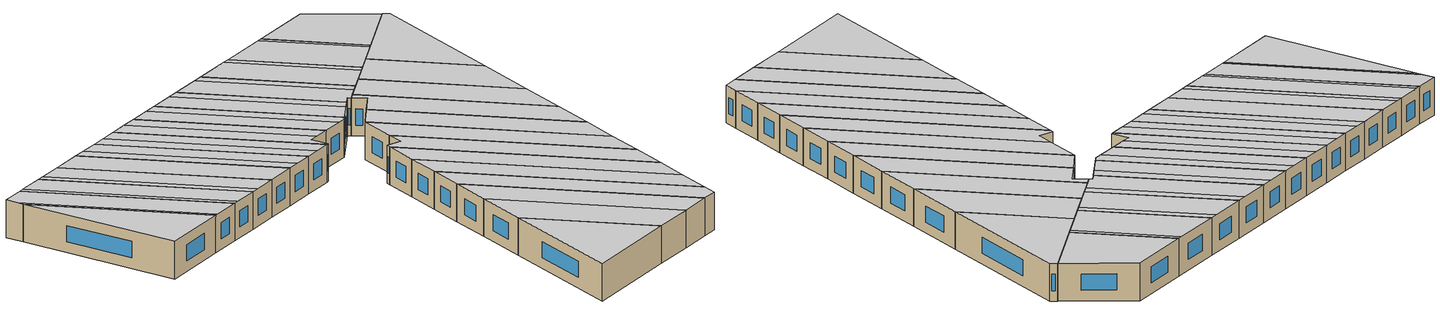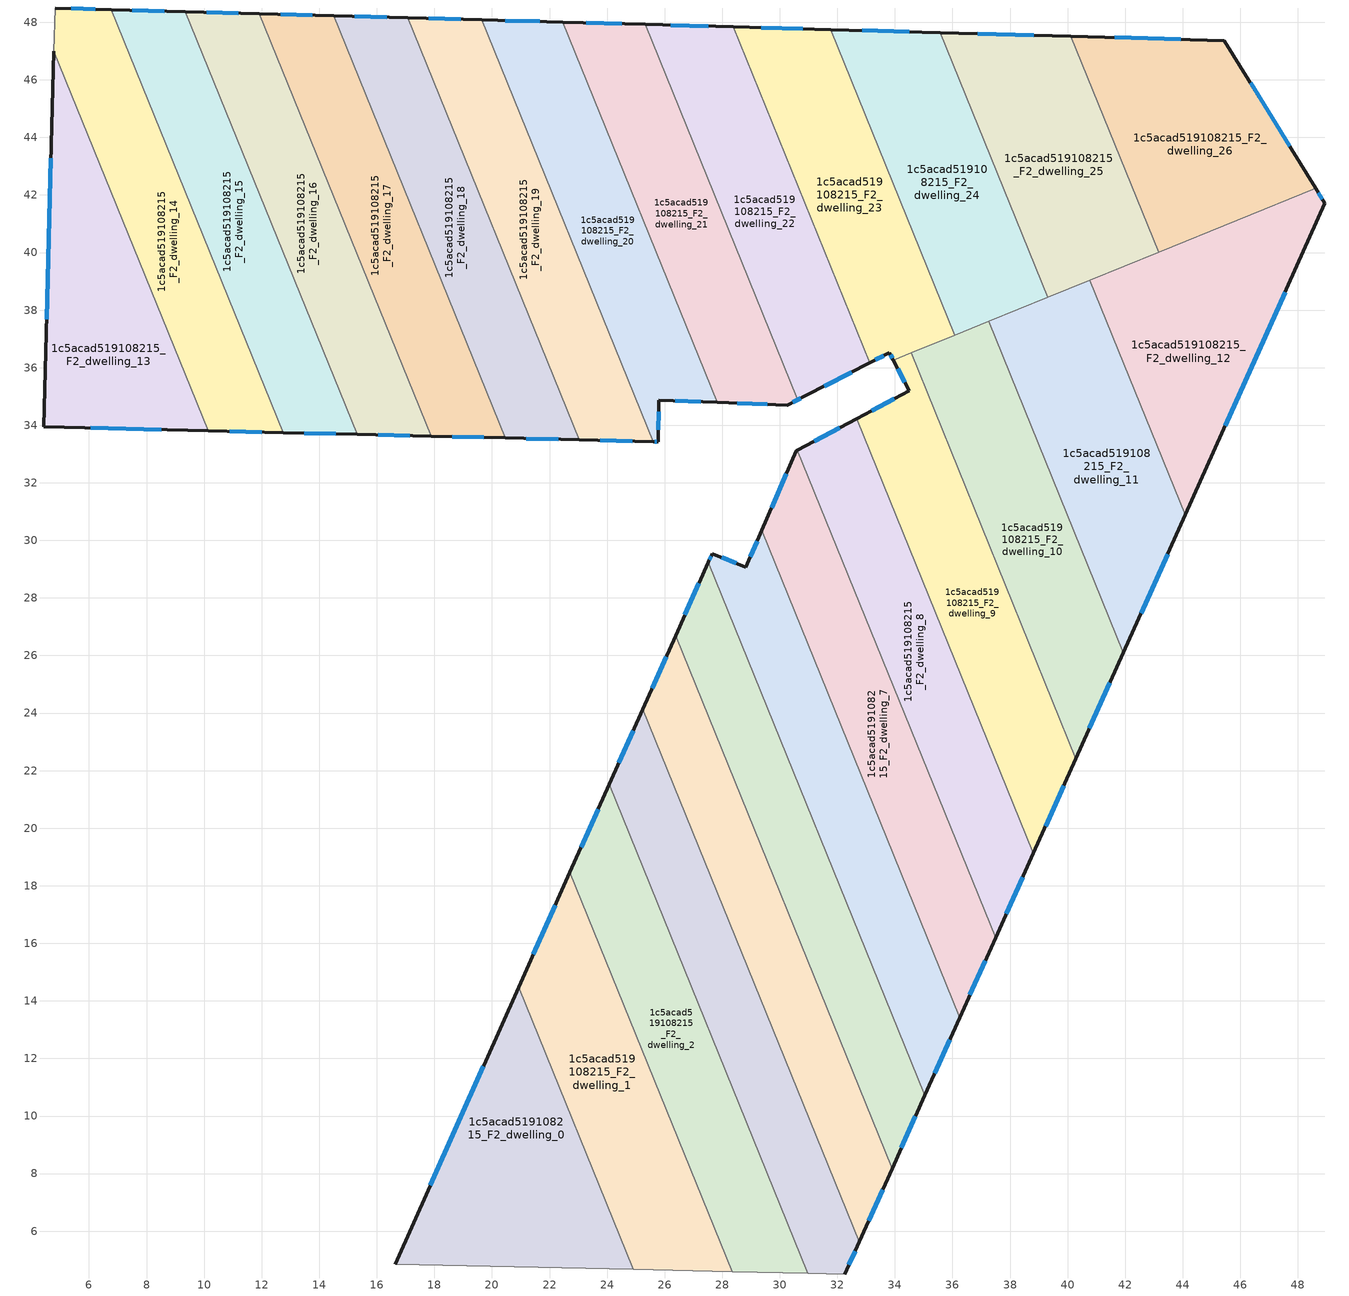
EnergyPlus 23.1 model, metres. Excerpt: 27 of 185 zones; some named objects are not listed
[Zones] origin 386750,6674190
1c5acad519108215_F2_dwelling_0
 floor to 1c5acad519108215_F1_dwelling_0 (EU_floor_Construction): 20.93,14.48 24.91,4.67 16.63,4.85 z6
 wall outside (EU_wall_Construction): 20.93,14.48 16.63,4.85 z6:9
 wall adiabatic (EU_wall_Construction): 16.63,4.85 24.91,4.67 z6:9
 wall to 1c5acad519108215_F2_dwelling_1 (EU_wall_Construction): 24.91,4.67 20.93,14.48 z6:9
 window (EU_Window_Construction): 19.7,11.72 17.86,7.6 z6.86:8.14
 ceiling to 1c5acad519108215_F3_dwelling_0 (EU_floor_Construction): 24.91,4.67 20.93,14.48 16.63,4.85 z9
1c5acad519108215_F2_dwelling_1
 floor to 1c5acad519108215_F1_dwelling_1 (EU_floor_Construction): 22.71,18.46 28.34,4.59 24.91,4.67 20.93,14.48 z6
 wall outside (EU_wall_Construction): 22.71,18.46 20.93,14.48 z6:9
 wall to 1c5acad519108215_F2_dwelling_2 (EU_wall_Construction): 28.34,4.59 22.71,18.46 z6:9
 wall adiabatic (EU_wall_Construction): 24.91,4.67 28.34,4.59 z6:9
 window (EU_Window_Construction): 22.2,17.33 21.44,15.62 z6.86:8.14
 ceiling to 1c5acad519108215_F3_dwelling_1 (EU_floor_Construction): 28.34,4.59 22.71,18.46 20.93,14.48 24.91,4.67 z9
1c5acad519108215_F2_dwelling_10
 floor to 1c5acad519108215_F1_dwelling_10 (EU_floor_Construction): 37.26,37.61 41.94,26.1 40.29,22.42 34.56,36.51 z6
 wall outside (EU_wall_Construction): 40.29,22.42 41.94,26.1 z6:9
 wall to 1c5acad519108215_F2_dwelling_9 (EU_wall_Construction): 34.56,36.51 40.29,22.42 z6:9
 wall to 1c5acad519108215_F2_dwelling_11 (EU_wall_Construction): 41.94,26.1 37.26,37.61 z6:9
 wall to 1c5acad519108215_F2_dwelling_23 (EU_wall_Construction): 36.08,37.13 34.56,36.51 z6:9
 wall to 1c5acad519108215_F2_dwelling_24 (EU_wall_Construction): 37.26,37.61 36.08,37.13 z6:9
 window (EU_Window_Construction): 40.76,23.47 41.47,25.05 z6.86:8.14
 ceiling to 1c5acad519108215_F3_dwelling_10 (EU_floor_Construction): 40.29,22.42 41.94,26.1 37.26,37.61 34.56,36.51 z9
1c5acad519108215_F2_dwelling_11
 floor to 1c5acad519108215_F1_dwelling_11 (EU_floor_Construction): 40.78,39.04 44.09,30.88 41.94,26.1 37.26,37.61 z6
 wall outside (EU_wall_Construction): 41.94,26.1 44.09,30.88 z6:9
 wall to 1c5acad519108215_F2_dwelling_12 (EU_wall_Construction): 44.09,30.88 40.78,39.04 z6:9
 wall to 1c5acad519108215_F2_dwelling_24 (EU_wall_Construction): 39.32,38.45 37.26,37.61 z6:9
 wall to 1c5acad519108215_F2_dwelling_25 (EU_wall_Construction): 40.78,39.04 39.32,38.45 z6:9
 window (EU_Window_Construction): 42.55,27.46 43.47,29.52 z6.86:8.14
 ceiling to 1c5acad519108215_F3_dwelling_11 (EU_floor_Construction): 41.94,26.1 44.09,30.88 40.78,39.04 37.26,37.61 z9
1c5acad519108215_F2_dwelling_12
 floor to 1c5acad519108215_F1_dwelling_12 (EU_floor_Construction): 48.62,42.23 48.94,41.71 44.09,30.88 40.78,39.04 z6
 wall outside (EU_wall_Construction): 44.09,30.88 48.94,41.71 48.62,42.23 z6:9
 wall to 1c5acad519108215_F2_dwelling_26 (EU_wall_Construction): 48.62,42.23 43.16,40.01 z6:9
 wall to 1c5acad519108215_F2_dwelling_25 (EU_wall_Construction): 43.16,40.01 40.77,39.04 z6:9
 window (EU_Window_Construction): 48.85,41.86 48.71,42.08 / 45.47,33.98 47.55,38.62 z6.86:8.14
 ceiling to 1c5acad519108215_F3_dwelling_12 (EU_floor_Construction): 44.09,30.88 48.94,41.71 48.62,42.23 40.78,39.04 z9
1c5acad519108215_F2_dwelling_13
 floor to 1c5acad519108215_F1_dwelling_13 (EU_floor_Construction): 4.78,47 10.14,33.81 4.42,33.95 z6
 wall outside (EU_wall_Construction): 4.78,47 4.42,33.95 10.14,33.81 z6:9
 wall to 1c5acad519108215_F2_dwelling_14 (EU_wall_Construction): 10.14,33.81 4.78,47 z6:9
 window (EU_Window_Construction): 6.06,33.91 8.51,33.85 / 4.68,43.27 4.52,37.68 z6.86:8.14
 ceiling to 1c5acad519108215_F3_dwelling_13 (EU_floor_Construction): 10.14,33.81 4.78,47 4.42,33.95 z9
1c5acad519108215_F2_dwelling_14
 floor to 1c5acad519108215_F1_dwelling_14 (EU_floor_Construction): 6.78,48.44 12.74,33.75 10.14,33.81 4.78,47 4.83,48.5 z6
 wall outside (EU_wall_Construction): 6.78,48.44 4.83,48.5 / 10.14,33.81 12.74,33.75 z6:9
 wall to 1c5acad519108215_F2_dwelling_15 (EU_wall_Construction): 12.74,33.75 6.78,48.44 z6:9
 wall adiabatic (EU_wall_Construction): 4.83,48.5 4.78,47 z6:9
 window (EU_Window_Construction): 6.22,48.46 5.38,48.48 / 10.89,33.79 12,33.76 z6.86:8.14
 ceiling to 1c5acad519108215_F3_dwelling_14 (EU_floor_Construction): 12.74,33.75 6.78,48.44 4.83,48.5 4.8,47.49 10.36,33.8 z9
 ceiling to 1c5acad519108215_F3_dwelling_13 (EU_floor_Construction): 10.36,33.8 4.8,47.49 4.78,47 10.14,33.81 z9
1c5acad519108215_F2_dwelling_15
 floor to 1c5acad519108215_F1_dwelling_15 (EU_floor_Construction): 9.35,48.37 15.31,33.68 12.74,33.75 6.78,48.44 z6
 wall outside (EU_wall_Construction): 12.74,33.75 15.31,33.68 / 9.35,48.37 6.78,48.44 z6:9
 wall to 1c5acad519108215_F2_dwelling_16 (EU_wall_Construction): 15.31,33.68 9.35,48.37 z6:9
 window (EU_Window_Construction): 13.48,33.73 14.58,33.7 / 8.61,48.39 7.51,48.42 z6.86:8.14
 ceiling adiabatic (EU_roof_Construction): 15.31,33.68 9.35,48.37 7.17,48.43 13.14,33.74 z9
 ceiling to 1c5acad519108215_F3_dwelling_14 (EU_floor_Construction): 13.14,33.74 7.17,48.43 6.78,48.44 12.74,33.75 z9
1c5acad519108215_F2_dwelling_16
 floor to 1c5acad519108215_F1_dwelling_16 (EU_floor_Construction): 11.92,48.3 17.89,33.62 15.31,33.68 9.35,48.37 z6
 wall outside (EU_wall_Construction): 15.31,33.68 17.89,33.62 / 11.92,48.3 9.35,48.37 z6:9
 wall to 1c5acad519108215_F2_dwelling_17 (EU_wall_Construction): 17.89,33.62 11.92,48.3 z6:9
 window (EU_Window_Construction): 16.05,33.66 17.15,33.64 / 11.19,48.32 10.08,48.35 z6.86:8.14
 ceiling adiabatic (EU_roof_Construction): 17.89,33.62 11.92,48.3 9.94,48.35 15.91,33.67 z9
 ceiling to 1c5acad519108215_F3_dwelling_15 (EU_floor_Construction): 15.91,33.67 9.94,48.35 9.35,48.37 15.31,33.68 z9
1c5acad519108215_F2_dwelling_17
 floor to 1c5acad519108215_F1_dwelling_17 (EU_floor_Construction): 14.5,48.23 20.46,33.56 17.89,33.62 11.92,48.3 z6
 wall outside (EU_wall_Construction): 17.89,33.62 20.46,33.56 / 14.5,48.23 11.92,48.3 z6:9
 wall to 1c5acad519108215_F2_dwelling_18 (EU_wall_Construction): 20.46,33.56 14.5,48.23 z6:9
 window (EU_Window_Construction): 18.62,33.6 19.72,33.58 / 13.76,48.25 12.66,48.28 z6.86:8.14
 ceiling adiabatic (EU_roof_Construction): 20.46,33.56 14.5,48.23 11.92,48.3 17.89,33.62 z9
1c5acad519108215_F2_dwelling_18
 floor to 1c5acad519108215_F1_dwelling_18 (EU_floor_Construction): 17.08,48.16 23.03,33.49 20.46,33.56 14.5,48.23 z6
 wall outside (EU_wall_Construction): 20.46,33.56 23.03,33.49 / 17.08,48.16 14.5,48.23 z6:9
 wall to 1c5acad519108215_F2_dwelling_19 (EU_wall_Construction): 23.03,33.49 17.08,48.16 z6:9
 window (EU_Window_Construction): 21.19,33.54 22.3,33.51 / 16.34,48.18 15.23,48.21 z6.86:8.14
 ceiling to 1c5acad519108215_F3_dwelling_18 (EU_floor_Construction): 23.03,33.49 17.08,48.15 15.49,48.2 21.45,33.53 z9
 ceiling to 1c5acad519108215_F3_dwelling_17 (EU_floor_Construction): 21.45,33.53 15.49,48.2 14.5,48.23 20.46,33.56 z9
1c5acad519108215_F2_dwelling_19
 floor to 1c5acad519108215_F1_dwelling_19 (EU_floor_Construction): 19.65,48.08 25.61,33.43 23.03,33.49 17.08,48.16 z6
 wall outside (EU_wall_Construction): 23.03,33.49 25.61,33.43 / 19.65,48.08 17.08,48.16 z6:9
 wall to 1c5acad519108215_F2_dwelling_20 (EU_wall_Construction): 25.61,33.43 19.65,48.08 z6:9
 window (EU_Window_Construction): 23.77,33.48 24.87,33.45 / 18.92,48.1 17.81,48.13 z6.86:8.14
 ceiling to 1c5acad519108215_F3_dwelling_19 (EU_floor_Construction): 25.61,33.43 19.65,48.08 18.27,48.12 24.22,33.46 z9
 ceiling to 1c5acad519108215_F3_dwelling_18 (EU_floor_Construction): 24.22,33.46 18.27,48.12 17.08,48.15 23.03,33.49 z9
1c5acad519108215_F2_dwelling_2
 floor to 1c5acad519108215_F1_dwelling_2 (EU_floor_Construction): 24.08,21.53 30.98,4.54 28.34,4.59 22.71,18.46 z6
 wall outside (EU_wall_Construction): 24.08,21.53 22.71,18.46 z6:9
 wall to 1c5acad519108215_F2_dwelling_3 (EU_wall_Construction): 30.98,4.54 24.08,21.53 z6:9
 wall adiabatic (EU_wall_Construction): 28.34,4.59 30.98,4.54 z6:9
 window (EU_Window_Construction): 23.69,20.65 23.1,19.34 z6.86:8.14
 ceiling to 1c5acad519108215_F3_dwelling_2 (EU_floor_Construction): 30.98,4.54 24.08,21.53 22.71,18.46 28.34,4.59 z9
1c5acad519108215_F2_dwelling_20
 floor to 1c5acad519108215_F1_dwelling_20 (EU_floor_Construction): 22.47,48 27.83,34.79 25.79,34.88 25.78,33.43 25.61,33.43 19.65,48.08 z6
 wall outside (EU_wall_Construction): 22.47,48 19.65,48.08 / 25.61,33.43 25.78,33.43 25.79,34.88 27.83,34.79 z6:9
 wall to 1c5acad519108215_F2_dwelling_21 (EU_wall_Construction): 27.83,34.79 22.47,48 z6:9
 window (EU_Window_Construction): 21.66,48.03 20.46,48.06 / 26.37,34.85 27.25,34.82 / 25.78,33.84 25.79,34.46 / 25.65,33.43 25.73,33.43 z6.86:8.14
 ceiling to 1c5acad519108215_F3_dwelling_19 (EU_floor_Construction): 25.78,33.43 25.79,34.88 26.5,34.85 21.15,48.04 19.65,48.08 25.61,33.43 z9
 ceiling to 1c5acad519108215_F3_dwelling_20 (EU_floor_Construction): 27.83,34.8 22.47,48 21.15,48.04 26.5,34.85 z9
1c5acad519108215_F2_dwelling_21
 floor to 1c5acad519108215_F1_dwelling_21 (EU_floor_Construction): 25.33,47.93 30.62,34.91 30.92,35.03 30.27,34.7 27.83,34.79 22.47,48 z6
 wall outside (EU_wall_Construction): 25.33,47.93 22.47,48 / 27.83,34.79 30.27,34.7 30.92,35.03 z6:9
 wall to 1c5acad519108215_F2_dwelling_22 (EU_wall_Construction): 30.92,35.03 30.62,34.91 25.33,47.93 z6:9
 window (EU_Window_Construction): 24.51,47.95 23.28,47.98 / 30.45,34.8 30.73,34.94 / 28.53,34.77 29.57,34.73 z6.86:8.14
 ceiling to 1c5acad519108215_F3_dwelling_21 (EU_floor_Construction): 30.91,35.03 30.62,34.91 25.33,47.93 24.23,47.96 29.6,34.73 30.27,34.7 z9
 ceiling to 1c5acad519108215_F3_dwelling_20 (EU_floor_Construction): 29.6,34.73 24.23,47.96 22.47,48 27.83,34.8 z9
1c5acad519108215_F2_dwelling_22
 floor to 1c5acad519108215_F1_dwelling_22 (EU_floor_Construction): 28.39,47.84 33.13,36.17 30.92,35.03 30.62,34.91 25.33,47.93 z6
 wall outside (EU_wall_Construction): 28.39,47.84 25.33,47.93 / 30.92,35.03 33.13,36.17 z6:9
 wall to 1c5acad519108215_F2_dwelling_23 (EU_wall_Construction): 33.13,36.17 28.39,47.84 z6:9
 window (EU_Window_Construction): 27.52,47.87 26.2,47.9 / 31.55,35.36 32.5,35.84 z6.86:8.14
 ceiling to 1c5acad519108215_F3_dwelling_22 (EU_floor_Construction): 33.13,36.17 28.39,47.84 27.41,47.87 32.33,35.76 z9
 ceiling adiabatic (EU_roof_Construction): 32.33,35.76 27.41,47.87 25.33,47.93 30.62,34.91 30.92,35.03 33.13,36.17 z9
1c5acad519108215_F2_dwelling_23
 floor to 1c5acad519108215_F1_dwelling_23 (EU_floor_Construction): 31.77,47.75 36.08,37.13 33.94,36.26 33.81,36.52 33.13,36.17 28.39,47.84 z6
 wall outside (EU_wall_Construction): 33.13,36.17 33.81,36.52 33.94,36.26 / 31.77,47.75 28.39,47.84 z6:9
 wall to 1c5acad519108215_F2_dwelling_24 (EU_wall_Construction): 36.08,37.13 31.77,47.75 z6:9
 wall to 1c5acad519108215_F2_dwelling_9 (EU_wall_Construction): 33.94,36.26 34.56,36.51 z6:9
 window (EU_Window_Construction): 33.85,36.44 33.91,36.34 / 33.32,36.27 33.62,36.42 / 30.8,47.77 29.35,47.81 z6.86:8.14
 ceiling to 1c5acad519108215_F3_dwelling_23 (EU_floor_Construction): 36.08,37.13 31.77,47.75 30.96,47.77 35.39,36.85 z9
 ceiling to 1c5acad519108215_F3_dwelling_22 (EU_floor_Construction): 35.39,36.85 30.96,47.77 28.39,47.84 33.13,36.17 33.81,36.52 33.94,36.26 z9
1c5acad519108215_F2_dwelling_24
 floor to 1c5acad519108215_F1_dwelling_24 (EU_floor_Construction): 35.58,47.64 39.32,38.45 36.08,37.13 31.77,47.75 z6
 wall outside (EU_wall_Construction): 35.58,47.64 31.77,47.75 z6:9
 wall to 1c5acad519108215_F2_dwelling_25 (EU_wall_Construction): 39.32,38.45 35.58,47.64 z6:9
 window (EU_Window_Construction): 34.49,47.67 32.86,47.72 z6.86:8.14
 ceiling to 1c5acad519108215_F3_dwelling_23 (EU_floor_Construction): 38.79,38.23 34.96,47.66 31.77,47.75 36.08,37.13 z9
 ceiling to 1c5acad519108215_F3_dwelling_24 (EU_floor_Construction): 39.32,38.45 35.58,47.64 34.96,47.66 38.79,38.23 z9
1c5acad519108215_F2_dwelling_25
 floor to 1c5acad519108215_F1_dwelling_25 (EU_floor_Construction): 40.11,47.51 43.16,40.01 39.32,38.45 35.58,47.64 z6
 wall outside (EU_wall_Construction): 40.11,47.51 35.58,47.64 z6:9
 wall to 1c5acad519108215_F2_dwelling_26 (EU_wall_Construction): 43.16,40.01 40.11,47.51 z6:9
 window (EU_Window_Construction): 38.82,47.55 36.88,47.6 z6.86:8.14
 ceiling to 1c5acad519108215_F3_dwelling_24 (EU_floor_Construction): 42.83,39.88 39.73,47.52 35.58,47.64 39.32,38.45 z9
 ceiling to 1c5acad519108215_F3_dwelling_25 (EU_floor_Construction): 43.16,40.01 40.11,47.51 39.73,47.52 42.84,39.88 z9
1c5acad519108215_F2_dwelling_26
 floor to 1c5acad519108215_F1_dwelling_26 (EU_floor_Construction): 45.45,47.37 48.62,42.23 43.16,40.01 40.11,47.51 z6
 wall outside (EU_wall_Construction): 48.62,42.23 45.45,47.37 40.11,47.51 z6:9
 window (EU_Window_Construction): 43.92,47.41 41.64,47.47 / 47.72,43.7 46.36,45.9 z6.86:8.14
 ceiling to 1c5acad519108215_F3_dwelling_25 (EU_floor_Construction): 48.62,42.23 45.45,47.37 40.11,47.51 43.16,40.01 z9
1c5acad519108215_F2_dwelling_3
 floor to 1c5acad519108215_F1_dwelling_3 (EU_floor_Construction): 25.24,24.14 32.76,5.63 32.26,4.51 30.98,4.54 24.08,21.53 z6
 wall outside (EU_wall_Construction): 25.24,24.14 24.08,21.53 / 32.26,4.51 32.76,5.63 z6:9
 wall to 1c5acad519108215_F2_dwelling_4 (EU_wall_Construction): 32.76,5.63 25.24,24.14 z6:9
 wall adiabatic (EU_wall_Construction): 30.98,4.54 32.26,4.51 z6:9
 window (EU_Window_Construction): 24.91,23.39 24.41,22.27 / 32.4,4.83 32.62,5.31 z6.86:8.14
 ceiling to 1c5acad519108215_F3_dwelling_3 (EU_floor_Construction): 32.26,4.51 32.76,5.63 25.24,24.14 24.08,21.53 30.98,4.54 z9
1c5acad519108215_F2_dwelling_4
 floor to 1c5acad519108215_F1_dwelling_4 (EU_floor_Construction): 26.38,26.69 33.9,8.17 32.76,5.63 25.24,24.14 z6
 wall outside (EU_wall_Construction): 32.76,5.63 33.9,8.17 / 26.38,26.69 25.24,24.14 z6:9
 wall to 1c5acad519108215_F2_dwelling_5 (EU_wall_Construction): 33.9,8.17 26.38,26.69 z6:9
 window (EU_Window_Construction): 33.09,6.36 33.57,7.45 / 26.05,25.96 25.57,24.87 z6.86:8.14
 ceiling to 1c5acad519108215_F3_dwelling_4 (EU_floor_Construction): 32.76,5.63 33.9,8.17 26.38,26.69 25.24,24.14 z9
1c5acad519108215_F2_dwelling_5
 floor to 1c5acad519108215_F1_dwelling_5 (EU_floor_Construction): 27.52,29.24 35.04,10.71 33.9,8.17 26.38,26.69 z6
 wall outside (EU_wall_Construction): 33.9,8.17 35.04,10.71 / 27.52,29.24 26.38,26.69 z6:9
 wall to 1c5acad519108215_F2_dwelling_6 (EU_wall_Construction): 35.04,10.71 27.52,29.24 z6:9
 window (EU_Window_Construction): 34.23,8.9 34.72,9.99 / 27.19,28.51 26.7,27.42 z6.86:8.14
 ceiling to 1c5acad519108215_F3_dwelling_5 (EU_floor_Construction): 33.9,8.17 35.04,10.71 27.52,29.24 26.38,26.69 z9
1c5acad519108215_F2_dwelling_6
 floor to 1c5acad519108215_F1_dwelling_6 (EU_floor_Construction): 29.38,30.34 36.25,13.42 35.04,10.71 27.52,29.24 27.65,29.54 28.82,29.06 z6
 wall outside (EU_wall_Construction): 35.04,10.71 36.25,13.42 / 29.38,30.34 28.82,29.06 27.65,29.54 27.52,29.24 z6:9
 wall to 1c5acad519108215_F2_dwelling_7 (EU_wall_Construction): 36.25,13.42 29.38,30.34 z6:9
 window (EU_Window_Construction): 35.39,11.49 35.91,12.64 / 27.61,29.46 27.56,29.33 / 28.49,29.2 27.99,29.4 / 29.22,29.98 28.98,29.43 z6.86:8.14
 ceiling to 1c5acad519108215_F3_dwelling_6 (EU_floor_Construction): 35.04,10.71 36.25,13.42 29.38,30.34 28.82,29.06 27.65,29.54 27.52,29.24 z9
1c5acad519108215_F2_dwelling_7
 floor to 1c5acad519108215_F1_dwelling_7 (EU_floor_Construction): 30.61,33.14 37.5,16.19 36.25,13.42 29.38,30.34 30.57,33.11 z6
 wall outside (EU_wall_Construction): 36.25,13.42 37.5,16.19 / 30.61,33.14 30.57,33.11 29.38,30.34 z6:9
 wall to 1c5acad519108215_F2_dwelling_8 (EU_wall_Construction): 37.5,16.19 30.61,33.14 z6:9
 window (EU_Window_Construction): 36.61,14.21 37.14,15.4 / 30.23,32.32 29.72,31.14 z6.86:8.14
 ceiling to 1c5acad519108215_F3_dwelling_7 (EU_floor_Construction): 36.25,13.42 37.5,16.19 30.61,33.14 30.57,33.11 29.38,30.34 z9
1c5acad519108215_F2_dwelling_8
 floor to 1c5acad519108215_F1_dwelling_8 (EU_floor_Construction): 32.68,34.23 38.82,19.13 37.5,16.19 30.61,33.14 z6
 wall outside (EU_wall_Construction): 32.68,34.23 30.61,33.14 / 37.5,16.19 38.82,19.13 z6:9
 wall to 1c5acad519108215_F2_dwelling_9 (EU_wall_Construction): 38.82,19.13 32.68,34.23 z6:9
 window (EU_Window_Construction): 32.09,33.92 31.21,33.45 / 37.87,17.03 38.44,18.29 z6.86:8.14
 ceiling to 1c5acad519108215_F3_dwelling_8 (EU_floor_Construction): 37.5,16.19 38.82,19.13 32.68,34.23 30.61,33.14 z9
1c5acad519108215_F2_dwelling_9
 floor to 1c5acad519108215_F1_dwelling_9 (EU_floor_Construction): 34.56,36.51 40.29,22.42 38.82,19.13 32.68,34.23 34.5,35.19 33.94,36.26 z6
 wall outside (EU_wall_Construction): 38.82,19.13 40.29,22.42 / 33.94,36.26 34.5,35.19 32.68,34.23 z6:9
 window (EU_Window_Construction): 39.24,20.07 39.87,21.48 / 33.98,34.92 33.2,34.51 / 34.1,35.96 34.34,35.5 z6.86:8.14
 ceiling to 1c5acad519108215_F3_dwelling_9 (EU_floor_Construction): 38.82,19.13 40.29,22.42 34.56,36.51 33.94,36.26 34.5,35.19 32.68,34.23 z9
[Building]
EU S2 Campaign: North Axis=0; Terrain=City; Solar Distribution=FullExterior
[Site:Location]
Helsinki-Vantaa.AP: Latitude=60.317; Longitude=24.963; Time Zone=2; Elevation=54.6
[SizingPeriod:WeatherFileDays]
AnnualSizingPeriod: Begin Month=1; Begin Day of Month=1; End Month=12; End Day of Month=31; Day of Week for Start Day=Monday; Use Weather File Daylight Saving Period=No; Use Weather File Rain and Snow Indicators=No
[MATERIAL]
EU_InternalMass_Material: Roughness=MediumRough; Thickness=0.1; Conductivity=1; Density=1800; Specific Heat=900; Thermal Absorptance=0.9; Solar Absorptance=0.7; Visible Absorptance=0.7
[MATERIAL:NOMASS] Roughness=MediumRough; Thermal Absorptance=0.9; Solar Absorptance=0.7; Visible Absorptance=0.7
Name | Thermal Resistance
EU_wall_NoMass | 1.10183
EU_roof_NoMass; EU_floor_NoMass | 1.70606
[WINDOWMATERIAL:SIMPLEGLAZINGSYSTEM]
EU_Window_SimpleGlazing: UFactor=3.11035; Solar Heat Gain Coefficient=0.8; Visible Transmittance=0.8
[CONSTRUCTION]
EU_wall_Construction: EU_wall_NoMass
EU_roof_Construction: EU_roof_NoMass
EU_floor_Construction: EU_floor_NoMass
EU_Window_Construction: EU_Window_SimpleGlazing
EU_InternalMass_Construction: EU_InternalMass_Material
[ZONE] Type=1; Multiplier=1; Ceiling Height=autocalculate; Floor Area=autocalculate; Part of Total Floor Area=Yes
Name | Volume
1c5acad519108215_F2_dwelling_0 | 120.739
1c5acad519108215_F2_dwelling_1 | 120.759
1c5acad519108215_F2_dwelling_10; 1c5acad519108215_F2_dwelling_12 | 120.743
1c5acad519108215_F2_dwelling_11 | 120.72
1c5acad519108215_F2_dwelling_13 | 112.14
1c5acad519108215_F2_dwelling_14 | 112.128
1c5acad519108215_F2_dwelling_15 | 112.114
1c5acad519108215_F2_dwelling_16; 1c5acad519108215_F2_dwelling_18 | 112.129
1c5acad519108215_F2_dwelling_17 | 112.11
1c5acad519108215_F2_dwelling_19 | 112.094
1c5acad519108215_F2_dwelling_2 | 120.761
1c5acad519108215_F2_dwelling_20 | 112.113
1c5acad519108215_F2_dwelling_21 | 112.244
1c5acad519108215_F2_dwelling_22 | 112.1
1c5acad519108215_F2_dwelling_23 | 112.127
1c5acad519108215_F2_dwelling_24 | 112.111
1c5acad519108215_F2_dwelling_25 | 112.119
1c5acad519108215_F2_dwelling_26 | 112.124
1c5acad519108215_F2_dwelling_3 | 120.679
1c5acad519108215_F2_dwelling_4 | 120.749
1c5acad519108215_F2_dwelling_5 | 120.764
1c5acad519108215_F2_dwelling_6 | 120.732
1c5acad519108215_F2_dwelling_7 | 120.77
1c5acad519108215_F2_dwelling_8 | 120.693
1c5acad519108215_F2_dwelling_9 | 120.752
[INTERNALMASS] Construction=EU_InternalMass_Construction
Name | Zone or ZoneList | Surface Area
1c5acad519108215_F2_dwelling_0_EU_InternalMass | 1c5acad519108215_F2_dwelling_0 | 40.2464
1c5acad519108215_F2_dwelling_1_EU_InternalMass | 1c5acad519108215_F2_dwelling_1 | 40.2529
1c5acad519108215_F2_dwelling_2_EU_InternalMass | 1c5acad519108215_F2_dwelling_2 | 40.2536
1c5acad519108215_F2_dwelling_3_EU_InternalMass | 1c5acad519108215_F2_dwelling_3 | 40.2266
1c5acad519108215_F2_dwelling_4_EU_InternalMass | 1c5acad519108215_F2_dwelling_4 | 40.2498
1c5acad519108215_F2_dwelling_5_EU_InternalMass | 1c5acad519108215_F2_dwelling_5 | 40.2547
1c5acad519108215_F2_dwelling_6_EU_InternalMass | 1c5acad519108215_F2_dwelling_6 | 40.2435
1c5acad519108215_F2_dwelling_7_EU_InternalMass | 1c5acad519108215_F2_dwelling_7 | 40.2566
1c5acad519108215_F2_dwelling_8_EU_InternalMass | 1c5acad519108215_F2_dwelling_8 | 40.231
1c5acad519108215_F2_dwelling_9_EU_InternalMass | 1c5acad519108215_F2_dwelling_9 | 40.2504
1c5acad519108215_F2_dwelling_10_EU_InternalMass | 1c5acad519108215_F2_dwelling_10 | 40.2476
1c5acad519108215_F2_dwelling_11_EU_InternalMass | 1c5acad519108215_F2_dwelling_11 | 40.2402
1c5acad519108215_F2_dwelling_12_EU_InternalMass | 1c5acad519108215_F2_dwelling_12 | 40.2478
1c5acad519108215_F2_dwelling_13_EU_InternalMass | 1c5acad519108215_F2_dwelling_13 | 37.3794
1c5acad519108215_F2_dwelling_14_EU_InternalMass | 1c5acad519108215_F2_dwelling_14 | 37.3763
1c5acad519108215_F2_dwelling_15_EU_InternalMass | 1c5acad519108215_F2_dwelling_15 | 37.3716
1c5acad519108215_F2_dwelling_16_EU_InternalMass | 1c5acad519108215_F2_dwelling_16 | 37.3767
1c5acad519108215_F2_dwelling_17_EU_InternalMass | 1c5acad519108215_F2_dwelling_17 | 37.3698
1c5acad519108215_F2_dwelling_18_EU_InternalMass | 1c5acad519108215_F2_dwelling_18 | 37.3762
1c5acad519108215_F2_dwelling_19_EU_InternalMass | 1c5acad519108215_F2_dwelling_19 | 37.3649
1c5acad519108215_F2_dwelling_20_EU_InternalMass | 1c5acad519108215_F2_dwelling_20 | 37.3714
1c5acad519108215_F2_dwelling_21_EU_InternalMass | 1c5acad519108215_F2_dwelling_21 | 37.4148
1c5acad519108215_F2_dwelling_22_EU_InternalMass | 1c5acad519108215_F2_dwelling_22 | 37.3669
1c5acad519108215_F2_dwelling_23_EU_InternalMass | 1c5acad519108215_F2_dwelling_23 | 37.3754
1c5acad519108215_F2_dwelling_24_EU_InternalMass | 1c5acad519108215_F2_dwelling_24 | 37.3703
1c5acad519108215_F2_dwelling_25_EU_InternalMass | 1c5acad519108215_F2_dwelling_25 | 37.373
1c5acad519108215_F2_dwelling_26_EU_InternalMass | 1c5acad519108215_F2_dwelling_26 | 37.3746
[OTHEREQUIPMENT] Fuel Type=Electricity; Design Level Calculation Method=Watts/Area; Power per Zone Floor Area=1; Fraction Latent=0; Fraction Radiant=0; Fraction Lost=0; Carbon Dioxide Generation Rate=0; EndUse Subcategory=EU_Step8_InternalGains
Name | Zone or ZoneList or Space or SpaceList | Schedule
EU_Step8_InternalGain_1c5acad519108215_F2_dwelling_0_f000 | 1c5acad519108215_F2_dwelling_0 | EU_Step8_GainSchedule_1c5acad519108215_F2_dwelling_0_f000
EU_Step8_InternalGain_1c5acad519108215_F2_dwelling_1_f000 | 1c5acad519108215_F2_dwelling_1 | EU_Step8_GainSchedule_1c5acad519108215_F2_dwelling_1_f000
EU_Step8_InternalGain_1c5acad519108215_F2_dwelling_2_f000 | 1c5acad519108215_F2_dwelling_2 | EU_Step8_GainSchedule_1c5acad519108215_F2_dwelling_2_f000
EU_Step8_InternalGain_1c5acad519108215_F2_dwelling_3_f000 | 1c5acad519108215_F2_dwelling_3 | EU_Step8_GainSchedule_1c5acad519108215_F2_dwelling_3_f000
EU_Step8_InternalGain_1c5acad519108215_F2_dwelling_4_f000 | 1c5acad519108215_F2_dwelling_4 | EU_Step8_GainSchedule_1c5acad519108215_F2_dwelling_4_f000
EU_Step8_InternalGain_1c5acad519108215_F2_dwelling_5_f000 | 1c5acad519108215_F2_dwelling_5 | EU_Step8_GainSchedule_1c5acad519108215_F2_dwelling_5_f000
EU_Step8_InternalGain_1c5acad519108215_F2_dwelling_6_f000 | 1c5acad519108215_F2_dwelling_6 | EU_Step8_GainSchedule_1c5acad519108215_F2_dwelling_6_f000
EU_Step8_InternalGain_1c5acad519108215_F2_dwelling_7_f000 | 1c5acad519108215_F2_dwelling_7 | EU_Step8_GainSchedule_1c5acad519108215_F2_dwelling_7_f000
EU_Step8_InternalGain_1c5acad519108215_F2_dwelling_8_f000 | 1c5acad519108215_F2_dwelling_8 | EU_Step8_GainSchedule_1c5acad519108215_F2_dwelling_8_f000
EU_Step8_InternalGain_1c5acad519108215_F2_dwelling_9_f000 | 1c5acad519108215_F2_dwelling_9 | EU_Step8_GainSchedule_1c5acad519108215_F2_dwelling_9_f000
EU_Step8_InternalGain_1c5acad519108215_F2_dwelling_10_f000 | 1c5acad519108215_F2_dwelling_10 | EU_Step8_GainSchedule_1c5acad519108215_F2_dwelling_10_f000
EU_Step8_InternalGain_1c5acad519108215_F2_dwelling_11_f000 | 1c5acad519108215_F2_dwelling_11 | EU_Step8_GainSchedule_1c5acad519108215_F2_dwelling_11_f000
EU_Step8_InternalGain_1c5acad519108215_F2_dwelling_12_f000 | 1c5acad519108215_F2_dwelling_12 | EU_Step8_GainSchedule_1c5acad519108215_F2_dwelling_12_f000
EU_Step8_InternalGain_1c5acad519108215_F2_dwelling_13_f000 | 1c5acad519108215_F2_dwelling_13 | EU_Step8_GainSchedule_1c5acad519108215_F2_dwelling_13_f000
EU_Step8_InternalGain_1c5acad519108215_F2_dwelling_14_f000 | 1c5acad519108215_F2_dwelling_14 | EU_Step8_GainSchedule_1c5acad519108215_F2_dwelling_14_f000
EU_Step8_InternalGain_1c5acad519108215_F2_dwelling_15_f000 | 1c5acad519108215_F2_dwelling_15 | EU_Step8_GainSchedule_1c5acad519108215_F2_dwelling_15_f000
EU_Step8_InternalGain_1c5acad519108215_F2_dwelling_16_f000 | 1c5acad519108215_F2_dwelling_16 | EU_Step8_GainSchedule_1c5acad519108215_F2_dwelling_16_f000
EU_Step8_InternalGain_1c5acad519108215_F2_dwelling_17_f000 | 1c5acad519108215_F2_dwelling_17 | EU_Step8_GainSchedule_1c5acad519108215_F2_dwelling_17_f000
EU_Step8_InternalGain_1c5acad519108215_F2_dwelling_18_f000 | 1c5acad519108215_F2_dwelling_18 | EU_Step8_GainSchedule_1c5acad519108215_F2_dwelling_18_f000
EU_Step8_InternalGain_1c5acad519108215_F2_dwelling_19_f000 | 1c5acad519108215_F2_dwelling_19 | EU_Step8_GainSchedule_1c5acad519108215_F2_dwelling_19_f000
EU_Step8_InternalGain_1c5acad519108215_F2_dwelling_20_f000 | 1c5acad519108215_F2_dwelling_20 | EU_Step8_GainSchedule_1c5acad519108215_F2_dwelling_20_f000
EU_Step8_InternalGain_1c5acad519108215_F2_dwelling_21_f000 | 1c5acad519108215_F2_dwelling_21 | EU_Step8_GainSchedule_1c5acad519108215_F2_dwelling_21_f000
EU_Step8_InternalGain_1c5acad519108215_F2_dwelling_22_f000 | 1c5acad519108215_F2_dwelling_22 | EU_Step8_GainSchedule_1c5acad519108215_F2_dwelling_22_f000
EU_Step8_InternalGain_1c5acad519108215_F2_dwelling_23_f000 | 1c5acad519108215_F2_dwelling_23 | EU_Step8_GainSchedule_1c5acad519108215_F2_dwelling_23_f000
EU_Step8_InternalGain_1c5acad519108215_F2_dwelling_24_f000 | 1c5acad519108215_F2_dwelling_24 | EU_Step8_GainSchedule_1c5acad519108215_F2_dwelling_24_f000
EU_Step8_InternalGain_1c5acad519108215_F2_dwelling_25_f000 | 1c5acad519108215_F2_dwelling_25 | EU_Step8_GainSchedule_1c5acad519108215_F2_dwelling_25_f000
EU_Step8_InternalGain_1c5acad519108215_F2_dwelling_26_f000 | 1c5acad519108215_F2_dwelling_26 | EU_Step8_GainSchedule_1c5acad519108215_F2_dwelling_26_f000
[ZONEVENTILATION:DESIGNFLOWRATE] Schedule=EU_AlwaysOn; Design Flow Rate Calculation Method=AirChanges/Hour; Air Changes per Hour=0.756316; Ventilation Type=Natural; Fan Pressure Rise=0; Fan Total Efficiency=1; Constant Term Coefficient=1; Temperature Term Coefficient=0; Velocity Term Coefficient=0; Velocity Squared Term Coefficient=0; Minimum Indoor Temperature=-100; Maximum Indoor Temperature=100; Delta Temperature=-100; Minimum Outdoor Temperature=-100; Maximum Outdoor Temperature=100; Maximum Wind Speed=40
Name | Zone or ZoneList or Space or SpaceList
EU_ConstantAir_1c5acad519108215_F2_dwelling_0 | 1c5acad519108215_F2_dwelling_0
EU_ConstantAir_1c5acad519108215_F2_dwelling_1 | 1c5acad519108215_F2_dwelling_1
EU_ConstantAir_1c5acad519108215_F2_dwelling_2 | 1c5acad519108215_F2_dwelling_2
EU_ConstantAir_1c5acad519108215_F2_dwelling_3 | 1c5acad519108215_F2_dwelling_3
EU_ConstantAir_1c5acad519108215_F2_dwelling_4 | 1c5acad519108215_F2_dwelling_4
EU_ConstantAir_1c5acad519108215_F2_dwelling_5 | 1c5acad519108215_F2_dwelling_5
EU_ConstantAir_1c5acad519108215_F2_dwelling_6 | 1c5acad519108215_F2_dwelling_6
EU_ConstantAir_1c5acad519108215_F2_dwelling_7 | 1c5acad519108215_F2_dwelling_7
EU_ConstantAir_1c5acad519108215_F2_dwelling_8 | 1c5acad519108215_F2_dwelling_8
EU_ConstantAir_1c5acad519108215_F2_dwelling_9 | 1c5acad519108215_F2_dwelling_9
EU_ConstantAir_1c5acad519108215_F2_dwelling_10 | 1c5acad519108215_F2_dwelling_10
EU_ConstantAir_1c5acad519108215_F2_dwelling_11 | 1c5acad519108215_F2_dwelling_11
EU_ConstantAir_1c5acad519108215_F2_dwelling_12 | 1c5acad519108215_F2_dwelling_12
EU_ConstantAir_1c5acad519108215_F2_dwelling_13 | 1c5acad519108215_F2_dwelling_13
EU_ConstantAir_1c5acad519108215_F2_dwelling_14 | 1c5acad519108215_F2_dwelling_14
EU_ConstantAir_1c5acad519108215_F2_dwelling_15 | 1c5acad519108215_F2_dwelling_15
EU_ConstantAir_1c5acad519108215_F2_dwelling_16 | 1c5acad519108215_F2_dwelling_16
EU_ConstantAir_1c5acad519108215_F2_dwelling_17 | 1c5acad519108215_F2_dwelling_17
EU_ConstantAir_1c5acad519108215_F2_dwelling_18 | 1c5acad519108215_F2_dwelling_18
EU_ConstantAir_1c5acad519108215_F2_dwelling_19 | 1c5acad519108215_F2_dwelling_19
EU_ConstantAir_1c5acad519108215_F2_dwelling_20 | 1c5acad519108215_F2_dwelling_20
EU_ConstantAir_1c5acad519108215_F2_dwelling_21 | 1c5acad519108215_F2_dwelling_21
EU_ConstantAir_1c5acad519108215_F2_dwelling_22 | 1c5acad519108215_F2_dwelling_22
EU_ConstantAir_1c5acad519108215_F2_dwelling_23 | 1c5acad519108215_F2_dwelling_23
EU_ConstantAir_1c5acad519108215_F2_dwelling_24 | 1c5acad519108215_F2_dwelling_24
EU_ConstantAir_1c5acad519108215_F2_dwelling_25 | 1c5acad519108215_F2_dwelling_25
EU_ConstantAir_1c5acad519108215_F2_dwelling_26 | 1c5acad519108215_F2_dwelling_26
[HVACTEMPLATE:ZONE:IDEALLOADSAIRSYSTEM] System Availability Schedule=EU_AlwaysOn; Maximum Heating Supply Air Temperature=50; Minimum Cooling Supply Air Temperature=13; Maximum Heating Supply Air Humidity Ratio=0.0156; Minimum Cooling Supply Air Humidity Ratio=0.0077; Heating Limit=NoLimit; Cooling Limit=NoLimit; Heating Availability Schedule=EU_AlwaysOn; Cooling Availability Schedule=EU_CoolingOff; Dehumidification Control Type=ConstantSensibleHeatRatio; Cooling Sensible Heat Ratio=0.7; Dehumidification Setpoint=60; Humidification Control Type=None; Humidification Setpoint=30; Outdoor Air Method=None; Outdoor Air Flow Rate per Person=0.00944; Outdoor Air Flow Rate per Zone Floor Area=0; Outdoor Air Flow Rate per Zone=0; Demand Controlled Ventilation Type=None; Outdoor Air Economizer Type=NoEconomizer; Heat Recovery Type=None; Sensible Heat Recovery Effectiveness=0.7; Latent Heat Recovery Effectiveness=0.65
Name | Template Thermostat
1c5acad519108215_F2_dwelling_0 | EU_HeatOnly_1c5acad519108215_F2_dwelling_0
1c5acad519108215_F2_dwelling_1 | EU_HeatOnly_1c5acad519108215_F2_dwelling_1
1c5acad519108215_F2_dwelling_2 | EU_HeatOnly_1c5acad519108215_F2_dwelling_2
1c5acad519108215_F2_dwelling_3 | EU_HeatOnly_1c5acad519108215_F2_dwelling_3
1c5acad519108215_F2_dwelling_4 | EU_HeatOnly_1c5acad519108215_F2_dwelling_4
1c5acad519108215_F2_dwelling_5 | EU_HeatOnly_1c5acad519108215_F2_dwelling_5
1c5acad519108215_F2_dwelling_6 | EU_HeatOnly_1c5acad519108215_F2_dwelling_6
1c5acad519108215_F2_dwelling_7 | EU_HeatOnly_1c5acad519108215_F2_dwelling_7
1c5acad519108215_F2_dwelling_8 | EU_HeatOnly_1c5acad519108215_F2_dwelling_8
1c5acad519108215_F2_dwelling_9 | EU_HeatOnly_1c5acad519108215_F2_dwelling_9
1c5acad519108215_F2_dwelling_10 | EU_HeatOnly_1c5acad519108215_F2_dwelling_10
1c5acad519108215_F2_dwelling_11 | EU_HeatOnly_1c5acad519108215_F2_dwelling_11
1c5acad519108215_F2_dwelling_12 | EU_HeatOnly_1c5acad519108215_F2_dwelling_12
1c5acad519108215_F2_dwelling_13 | EU_HeatOnly_1c5acad519108215_F2_dwelling_13
1c5acad519108215_F2_dwelling_14 | EU_HeatOnly_1c5acad519108215_F2_dwelling_14
1c5acad519108215_F2_dwelling_15 | EU_HeatOnly_1c5acad519108215_F2_dwelling_15
1c5acad519108215_F2_dwelling_16 | EU_HeatOnly_1c5acad519108215_F2_dwelling_16
1c5acad519108215_F2_dwelling_17 | EU_HeatOnly_1c5acad519108215_F2_dwelling_17
1c5acad519108215_F2_dwelling_18 | EU_HeatOnly_1c5acad519108215_F2_dwelling_18
1c5acad519108215_F2_dwelling_19 | EU_HeatOnly_1c5acad519108215_F2_dwelling_19
1c5acad519108215_F2_dwelling_20 | EU_HeatOnly_1c5acad519108215_F2_dwelling_20
1c5acad519108215_F2_dwelling_21 | EU_HeatOnly_1c5acad519108215_F2_dwelling_21
1c5acad519108215_F2_dwelling_22 | EU_HeatOnly_1c5acad519108215_F2_dwelling_22
1c5acad519108215_F2_dwelling_23 | EU_HeatOnly_1c5acad519108215_F2_dwelling_23
1c5acad519108215_F2_dwelling_24 | EU_HeatOnly_1c5acad519108215_F2_dwelling_24
1c5acad519108215_F2_dwelling_25 | EU_HeatOnly_1c5acad519108215_F2_dwelling_25
1c5acad519108215_F2_dwelling_26 | EU_HeatOnly_1c5acad519108215_F2_dwelling_26
[SIZING:ZONE] Zone Cooling Design Supply Air Temperature Input Method=SupplyAirTemperature; Zone Cooling Design Supply Air Temperature=13; Zone Heating Design Supply Air Temperature Input Method=SupplyAirTemperature; Zone Heating Design Supply Air Temperature=50; Zone Cooling Design Supply Air Humidity Ratio=0.008; Zone Heating Design Supply Air Humidity Ratio=0.008; Cooling Design Air Flow Method=DesignDay; Cooling Design Air Flow Rate=0; Cooling Minimum Air Flow per Zone Floor Area=0.000762; Cooling Minimum Air Flow=0; Cooling Minimum Air Flow Fraction=0.2; Heating Design Air Flow Method=DesignDay; Heating Design Air Flow Rate=0; Heating Maximum Air Flow per Zone Floor Area=0.002032; Heating Maximum Air Flow=0.141576; Heating Maximum Air Flow Fraction=0.3; Account for Dedicated Outdoor Air System=No; Dedicated Outdoor Air System Control Strategy=NeutralSupplyAir; Dedicated Outdoor Air Low Setpoint Temperature for Design=autosize; Dedicated Outdoor Air High Setpoint Temperature for Design=autosize; Zone Load Sizing Method=Sensible Load Only No Latent Load; Zone Latent Cooling Design Supply Air Humidity Ratio Input Method=HumidityRatioDifference; Zone Cooling Design Supply Air Humidity Ratio Difference=0.005; Zone Latent Heating Design Supply Air Humidity Ratio Input Method=HumidityRatioDifference; Zone Humidification Design Supply Air Humidity Ratio Difference=0.005
1c5acad519108215_F2_dwelling_0; 1c5acad519108215_F2_dwelling_1; 1c5acad519108215_F2_dwelling_2; 1c5acad519108215_F2_dwelling_3; 1c5acad519108215_F2_dwelling_4; 1c5acad519108215_F2_dwelling_5; 1c5acad519108215_F2_dwelling_6; 1c5acad519108215_F2_dwelling_7; 1c5acad519108215_F2_dwelling_8; 1c5acad519108215_F2_dwelling_9; 1c5acad519108215_F2_dwelling_10; 1c5acad519108215_F2_dwelling_11; 1c5acad519108215_F2_dwelling_12; 1c5acad519108215_F2_dwelling_13; 1c5acad519108215_F2_dwelling_14; 1c5acad519108215_F2_dwelling_15; 1c5acad519108215_F2_dwelling_16; 1c5acad519108215_F2_dwelling_17; 1c5acad519108215_F2_dwelling_18; 1c5acad519108215_F2_dwelling_19; 1c5acad519108215_F2_dwelling_20; 1c5acad519108215_F2_dwelling_21; 1c5acad519108215_F2_dwelling_22; 1c5acad519108215_F2_dwelling_23; 1c5acad519108215_F2_dwelling_24; 1c5acad519108215_F2_dwelling_25; 1c5acad519108215_F2_dwelling_26
[SCHEDULE:CONSTANT]
Name | Hourly Value
EU_AlwaysOn | 1
EU_CoolingOff | 0
[SCHEDULE:FILE] Column Number=1; Rows to Skip at Top=0; Number of Hours of Data=8760; Column Separator=Comma; Interpolate to Timestep=No; Minutes per Item=60; Adjust Schedule for Daylight Savings=Yes
Name | File
EU_Step8_GainSchedule_1c5acad519108215_F2_dwelling_0_f000 | ../../schedules/1c5acad519108215/1c5acad519108215_F2_dwelling_0_f000_gain.csv
EU_Step8_GainSchedule_1c5acad519108215_F2_dwelling_1_f000 | ../../schedules/1c5acad519108215/1c5acad519108215_F2_dwelling_1_f000_gain.csv
EU_Step8_GainSchedule_1c5acad519108215_F2_dwelling_2_f000 | ../../schedules/1c5acad519108215/1c5acad519108215_F2_dwelling_2_f000_gain.csv
EU_Step8_GainSchedule_1c5acad519108215_F2_dwelling_3_f000 | ../../schedules/1c5acad519108215/1c5acad519108215_F2_dwelling_3_f000_gain.csv
EU_Step8_GainSchedule_1c5acad519108215_F2_dwelling_4_f000 | ../../schedules/1c5acad519108215/1c5acad519108215_F2_dwelling_4_f000_gain.csv
EU_Step8_GainSchedule_1c5acad519108215_F2_dwelling_5_f000 | ../../schedules/1c5acad519108215/1c5acad519108215_F2_dwelling_5_f000_gain.csv
EU_Step8_GainSchedule_1c5acad519108215_F2_dwelling_6_f000 | ../../schedules/1c5acad519108215/1c5acad519108215_F2_dwelling_6_f000_gain.csv
EU_Step8_GainSchedule_1c5acad519108215_F2_dwelling_7_f000 | ../../schedules/1c5acad519108215/1c5acad519108215_F2_dwelling_7_f000_gain.csv
EU_Step8_GainSchedule_1c5acad519108215_F2_dwelling_8_f000 | ../../schedules/1c5acad519108215/1c5acad519108215_F2_dwelling_8_f000_gain.csv
EU_Step8_GainSchedule_1c5acad519108215_F2_dwelling_9_f000 | ../../schedules/1c5acad519108215/1c5acad519108215_F2_dwelling_9_f000_gain.csv
EU_Step8_GainSchedule_1c5acad519108215_F2_dwelling_10_f000 | ../../schedules/1c5acad519108215/1c5acad519108215_F2_dwelling_10_f000_gain.csv
EU_Step8_GainSchedule_1c5acad519108215_F2_dwelling_11_f000 | ../../schedules/1c5acad519108215/1c5acad519108215_F2_dwelling_11_f000_gain.csv
EU_Step8_GainSchedule_1c5acad519108215_F2_dwelling_12_f000 | ../../schedules/1c5acad519108215/1c5acad519108215_F2_dwelling_12_f000_gain.csv
EU_Step8_GainSchedule_1c5acad519108215_F2_dwelling_13_f000 | ../../schedules/1c5acad519108215/1c5acad519108215_F2_dwelling_13_f000_gain.csv
EU_Step8_GainSchedule_1c5acad519108215_F2_dwelling_14_f000 | ../../schedules/1c5acad519108215/1c5acad519108215_F2_dwelling_14_f000_gain.csv
EU_Step8_GainSchedule_1c5acad519108215_F2_dwelling_15_f000 | ../../schedules/1c5acad519108215/1c5acad519108215_F2_dwelling_15_f000_gain.csv
EU_Step8_GainSchedule_1c5acad519108215_F2_dwelling_16_f000 | ../../schedules/1c5acad519108215/1c5acad519108215_F2_dwelling_16_f000_gain.csv
EU_Step8_GainSchedule_1c5acad519108215_F2_dwelling_17_f000 | ../../schedules/1c5acad519108215/1c5acad519108215_F2_dwelling_17_f000_gain.csv
EU_Step8_GainSchedule_1c5acad519108215_F2_dwelling_18_f000 | ../../schedules/1c5acad519108215/1c5acad519108215_F2_dwelling_18_f000_gain.csv
EU_Step8_GainSchedule_1c5acad519108215_F2_dwelling_19_f000 | ../../schedules/1c5acad519108215/1c5acad519108215_F2_dwelling_19_f000_gain.csv
EU_Step8_GainSchedule_1c5acad519108215_F2_dwelling_20_f000 | ../../schedules/1c5acad519108215/1c5acad519108215_F2_dwelling_20_f000_gain.csv
EU_Step8_GainSchedule_1c5acad519108215_F2_dwelling_21_f000 | ../../schedules/1c5acad519108215/1c5acad519108215_F2_dwelling_21_f000_gain.csv
EU_Step8_GainSchedule_1c5acad519108215_F2_dwelling_22_f000 | ../../schedules/1c5acad519108215/1c5acad519108215_F2_dwelling_22_f000_gain.csv
EU_Step8_GainSchedule_1c5acad519108215_F2_dwelling_23_f000 | ../../schedules/1c5acad519108215/1c5acad519108215_F2_dwelling_23_f000_gain.csv
EU_Step8_GainSchedule_1c5acad519108215_F2_dwelling_24_f000 | ../../schedules/1c5acad519108215/1c5acad519108215_F2_dwelling_24_f000_gain.csv
EU_Step8_GainSchedule_1c5acad519108215_F2_dwelling_25_f000 | ../../schedules/1c5acad519108215/1c5acad519108215_F2_dwelling_25_f000_gain.csv
EU_Step8_GainSchedule_1c5acad519108215_F2_dwelling_26_f000 | ../../schedules/1c5acad519108215/1c5acad519108215_F2_dwelling_26_f000_gain.csv
